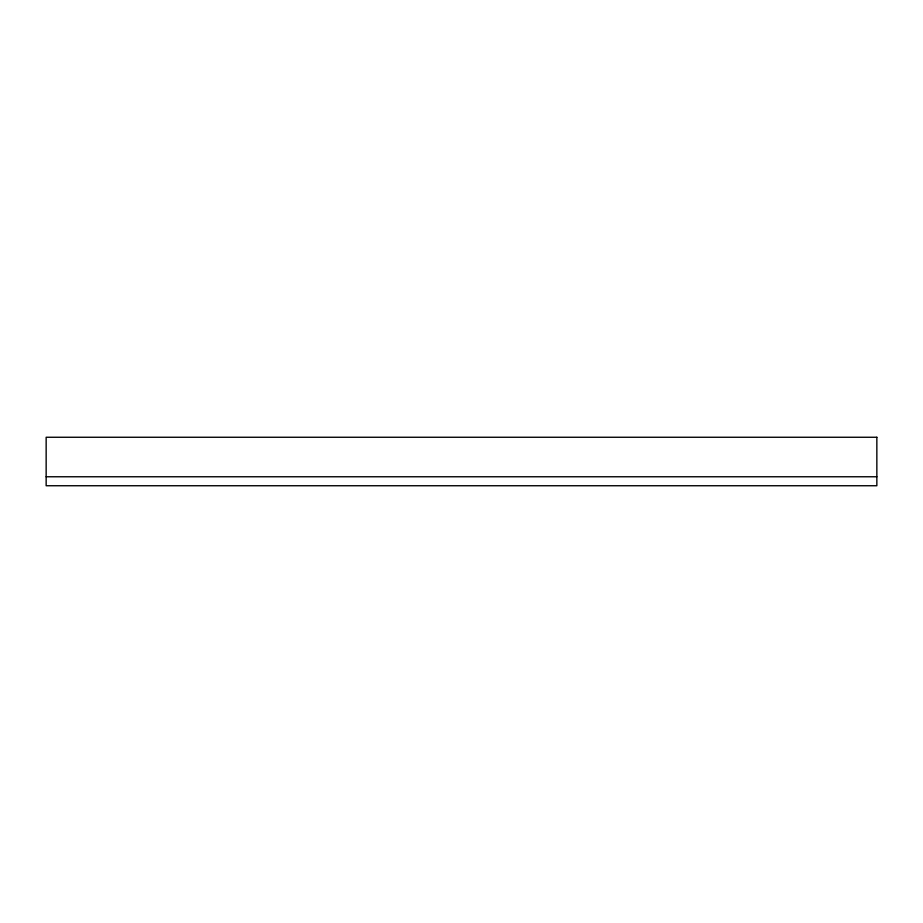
<?xml version="1.0" encoding="UTF-8"?>
<svg xmlns="http://www.w3.org/2000/svg" width="923" height="923" viewBox="0 0 923 923"><rect width="100%" height="100%" fill="white"/><g stroke="black" fill="none" stroke-linecap="round" stroke-linejoin="round"><path stroke-width="1.38" d="M46.15 476.764L876.85 476.764M876.85 437.26L46.15 437.26L46.15 485.74L876.85 485.74L876.85 437.26"/></g></svg>
